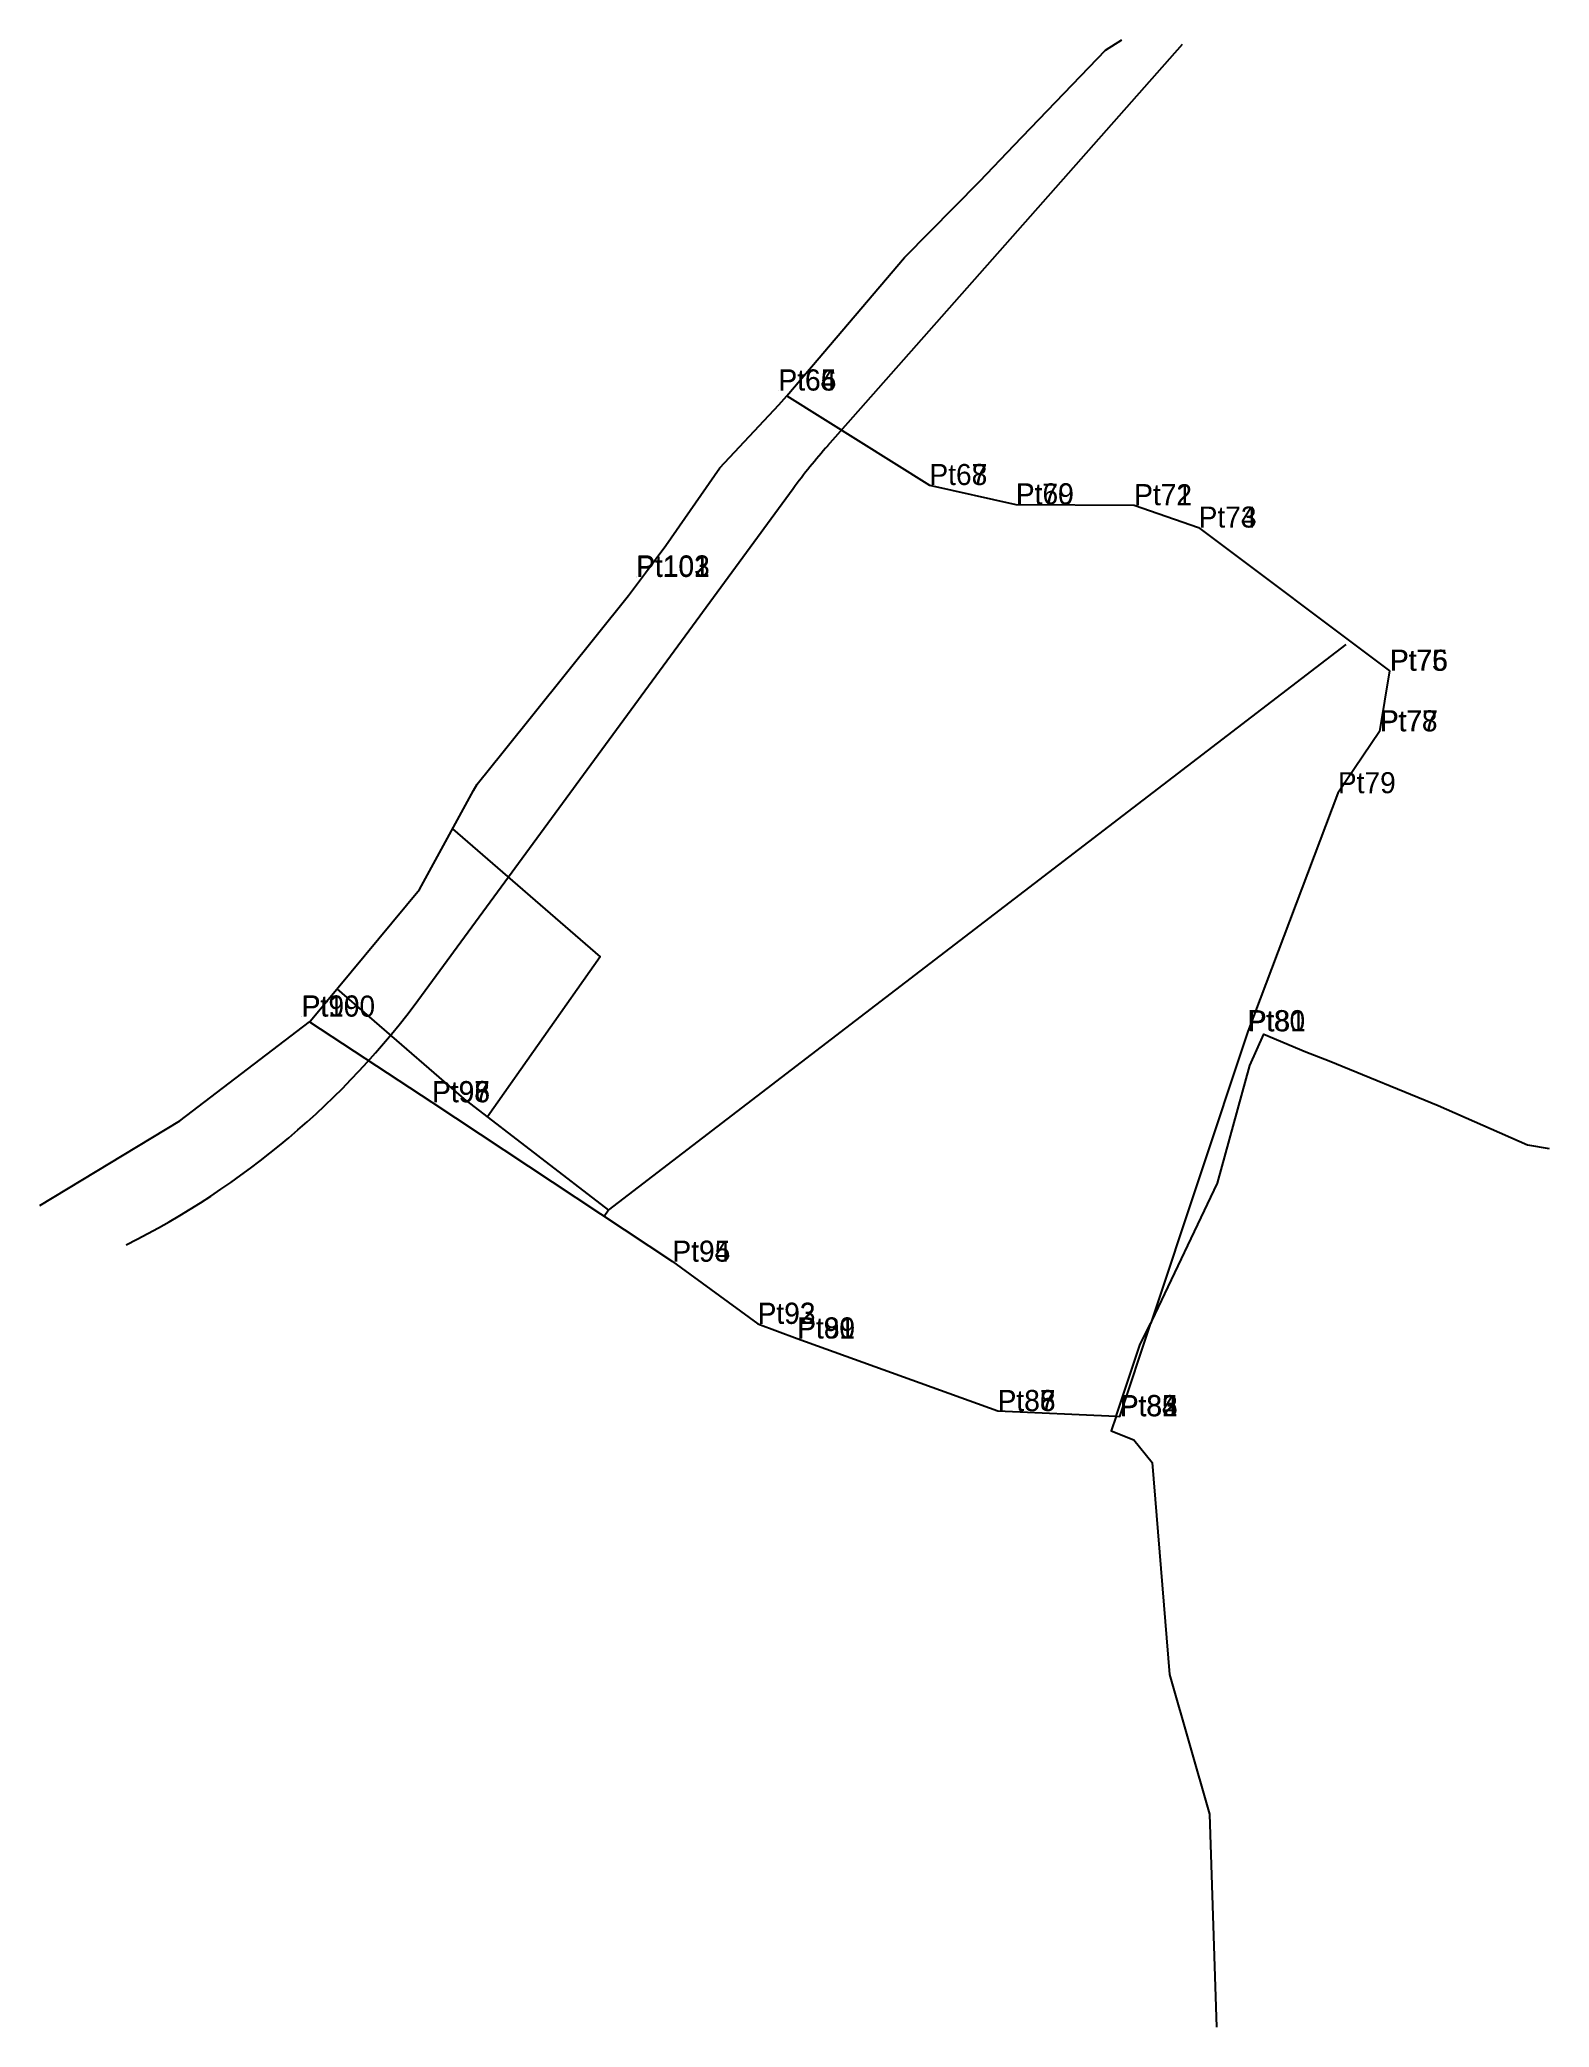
# Model space of a CAD drawing. Extents: x 551198 to 551327, y 1837292 to 1837462.
import ezdxf

# ---------------------------------------------------------------- set-up
doc = ezdxf.new("R2010")
doc.units = 0
for name, color, linetype in [('Level 10', 7, 'Continuous'), ('Level 12', 7, 'Continuous'), ('Level 30', 7, 'Continuous'), ('Level 36', 7, 'Continuous'), ('Level 7', 7, 'Continuous')]:
    doc.layers.add(name, color=color, linetype=linetype)

msp = doc.modelspace()

# ---------------------------------------------------------------- linework, layer by layer
at = {"layer": 'Level 10'}
for points in [[(551261.72, 1837431.22), (551271.81, 1837443.05), (551278.25, 1837449.58), (551281.19, 1837452.66), (551289, 1837460.78), (551290.39, 1837461.68)], [(551237.46, 1837400.75), (551248.2, 1837414.12), (551249.64, 1837416.08), (551251.38, 1837418.4), (551256.01, 1837425.06), (551261.06, 1837430.45), (551261.72, 1837431.22)], [(551261.72, 1837431.22), (551273.93, 1837423.58), (551281.32, 1837421.91), (551291.44, 1837421.85), (551296.96, 1837419.94), (551313.3, 1837407.69), (551312.44, 1837402.5), (551308.87, 1837397.21), (551301.18, 1837376.83), (551292.88, 1837351.87)], [(551246.47, 1837361.53), (551309.59, 1837409.93)], [(551234.94, 1837397.44), (551235.24, 1837397.99), (551237.46, 1837400.75)], [(551220.9, 1837377.64), (551221, 1837377.72), (551230.3, 1837388.97), (551234.94, 1837397.44)], [(551234.34, 1837370.9), (551223.27, 1837380.46)], [(551197.83, 1837361.92), (551209.81, 1837369.17), (551220.9, 1837377.64)], [(551220.9, 1837377.64), (551231.38, 1837370.77), (551251.95, 1837357.13), (551259.24, 1837351.8), (551262.63, 1837350.56), (551279.77, 1837344.35), (551289.91, 1837343.9)], [(551292.88, 1837351.87), (551292.97, 1837352.04), (551298.57, 1837363.83), (551301.33, 1837373.91), (551302.55, 1837376.58), (551306.13, 1837375.09), (551308.12, 1837374.31), (551317.44, 1837370.5), (551325.08, 1837367.13), (551326.95, 1837366.8)], [(551234.34, 1837370.9), (551246.47, 1837361.53)], [(551246.47, 1837361.53), (551246.12, 1837360.99)], [(551289.91, 1837343.9), (551291.96, 1837350.08), (551292.88, 1837351.87)], [(551289.91, 1837343.9), (551290.23, 1837343.89), (551292.88, 1837351.87)], [(551289.91, 1837343.9), (551289.49, 1837342.65), (551291.42, 1837341.88), (551292.99, 1837339.95), (551294.48, 1837321.81), (551297.88, 1837309.84), (551298.48, 1837291.62)]]:
    msp.add_lwpolyline(points, dxfattribs=at)
at = {"layer": 'Level 30'}
for points in [[(551265.24, 1837426.95), (551295.57, 1837461.29)], [(551230.49, 1837379.89), (551262.27, 1837423.27)], [(551205.22, 1837358.57), (551205.22, 1837358.57)]]:
    msp.add_lwpolyline(points, dxfattribs=at)
for centre, radius, start, end in [((551302.4, 1837393.86), 49.75, 138.32, 143.7721), ((551173.82, 1837421.41), 70.25, 296.5475, 323.7721)]:
    msp.add_arc(centre, radius, start, end, dxfattribs=at)
at = {"layer": 'Level 36'}
msp.add_lwpolyline([(551233.14, 1837394.15), (551245.77, 1837383.2), (551236.12, 1837369.52)], dxfattribs=at)
at = {"layer": 'Level 7'}
for p, q in [((551261.01, 1837431.68), (551261.01, 1837431.68)), ((551261.02, 1837431.67), (551261.02, 1837431.67)), ((551261.02, 1837431.66), (551261.02, 1837431.66)), ((551273.93, 1837423.58), (551273.93, 1837423.58)), ((551273.93, 1837423.58), (551273.93, 1837423.58)), ((551281.32, 1837421.91), (551281.32, 1837421.91)), ((551281.33, 1837421.93), (551281.33, 1837421.93)), ((551291.44, 1837421.85), (551291.44, 1837421.85)), ((551291.45, 1837421.87), (551291.45, 1837421.87)), ((551296.96, 1837419.95), (551296.96, 1837419.95)), ((551296.96, 1837419.94), (551296.96, 1837419.94)), ((551248.84, 1837415.71), (551248.84, 1837415.71)), ((551248.85, 1837415.76), (551248.85, 1837415.76)), ((551248.86, 1837415.75), (551248.86, 1837415.75)), ((551313.3, 1837407.69), (551313.3, 1837407.69)), ((551313.34, 1837407.69), (551313.34, 1837407.69)), ((551312.44, 1837402.5), (551312.44, 1837402.5)), ((551312.48, 1837402.51), (551312.48, 1837402.51)), ((551308.87, 1837397.21), (551308.87, 1837397.21)), ((551220.22, 1837378.09), (551220.22, 1837378.09)), ((551220.25, 1837378.11), (551220.25, 1837378.11)), ((551301.12, 1837376.85), (551301.12, 1837376.85)), ((551301.18, 1837376.83), (551301.18, 1837376.83)), ((551231.37, 1837370.78), (551231.37, 1837370.78)), ((551231.38, 1837370.77), (551231.38, 1837370.77)), ((551231.4, 1837370.76), (551231.4, 1837370.76)), ((551251.94, 1837357.13), (551251.94, 1837357.13)), ((551251.95, 1837357.13), (551251.95, 1837357.13)), ((551259.23, 1837351.82), (551259.23, 1837351.82)), ((551259.24, 1837351.8), (551259.24, 1837351.8)), ((551262.61, 1837350.56), (551262.61, 1837350.56)), ((551262.61, 1837350.55), (551262.61, 1837350.55)), ((551262.63, 1837350.56), (551262.63, 1837350.56)), ((551279.76, 1837344.34), (551279.76, 1837344.34)), ((551279.77, 1837344.35), (551279.77, 1837344.35)), ((551279.77, 1837344.35), (551279.77, 1837344.35)), ((551290.2, 1837343.92), (551290.2, 1837343.92)), ((551290.21, 1837343.91), (551290.21, 1837343.91)), ((551290.22, 1837343.91), (551290.22, 1837343.91)), ((551290.23, 1837343.89), (551290.23, 1837343.89))]:
    msp.add_line(p, q, dxfattribs=at)

# ---------------------------------------------------------------- texts
at = {"layer": 'Level 12'}
for s, p in [('Pt64', (551261.01, 1837431.68)), ('Pt65', (551261.02, 1837431.67)), ('Pt66', (551261.02, 1837431.66)), ('Pt67', (551273.93, 1837423.58)), ('Pt68', (551273.93, 1837423.58)), ('Pt70', (551281.32, 1837421.91)), ('Pt69', (551281.33, 1837421.93)), ('Pt72', (551291.44, 1837421.85)), ('Pt71', (551291.45, 1837421.86)), ('Pt73', (551296.96, 1837419.94)), ('Pt74', (551296.96, 1837419.94)), ('Pt101', (551248.84, 1837415.71)), ('Pt103', (551248.85, 1837415.76)), ('Pt102', (551248.86, 1837415.75)), ('Pt75', (551313.3, 1837407.69)), ('Pt76', (551313.34, 1837407.69)), ('Pt78', (551312.44, 1837402.5)), ('Pt77', (551312.48, 1837402.51)), ('Pt79', (551308.87, 1837397.21)), ('Pt100', (551220.22, 1837378.09)), ('Pt99', (551220.25, 1837378.11)), ('Pt80', (551301.12, 1837376.85)), ('Pt81', (551301.18, 1837376.83)), ('Pt97', (551231.38, 1837370.78)), ('Pt98', (551231.38, 1837370.78)), ('Pt96', (551231.4, 1837370.76)), ('Pt94', (551251.94, 1837357.12)), ('Pt95', (551251.95, 1837357.13)), ('Pt93', (551259.23, 1837351.82)), ('Pt92', (551259.24, 1837351.8)), ('Pt90', (551262.61, 1837350.56)), ('Pt91', (551262.61, 1837350.55)), ('Pt89', (551262.63, 1837350.56)), ('Pt86', (551279.76, 1837344.34)), ('Pt87', (551279.77, 1837344.35)), ('Pt88', (551279.77, 1837344.35)), ('Pt85', (551290.2, 1837343.92)), ('Pt84', (551290.21, 1837343.91)), ('Pt83', (551290.22, 1837343.91)), ('Pt82', (551290.23, 1837343.89))]:
    msp.add_text(s, height=1.8, dxfattribs=at).set_placement(p)

doc.saveas('drawing.dxf')
